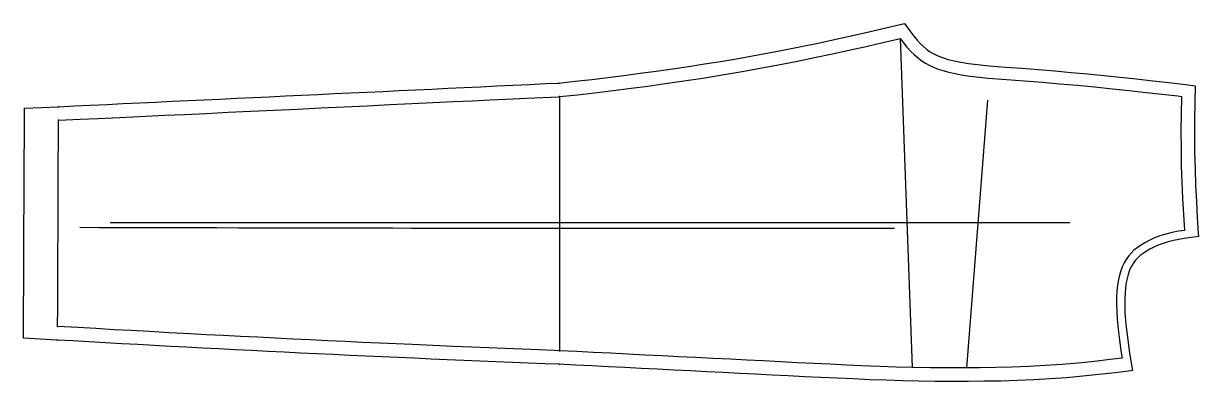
# Model space of a CAD drawing. Extents: x -3422 to -2327, y -850 to -517.
import ezdxf

# ---------------------------------------------------------------- set-up
doc = ezdxf.new("R2010")
doc.units = 0
for name, color, linetype in [('1', 1, 'Continuous'), ('14', 3, 'Continuous'), ('4', 2, 'Continuous'), ('7', 7, 'Continuous'), ('8', 6, 'Continuous')]:
    doc.layers.add(name, color=color, linetype=linetype)

msp = doc.modelspace()

# ---------------------------------------------------------------- linework, layer by layer
at = {"layer": '1'}
msp.add_lwpolyline([(-2922.911987, -834.343033), (-2922.843933, -834.345703), (-2936.025601, -833.828502), (-2951.307627, -833.222038), (-2966.330871, -832.617073), (-2981.450943, -831.997926), (-2996.552221, -831.371256), (-3011.671627, -830.736794), (-3026.973356, -830.086954), (-3042.092153, -829.436756), (-3057.573818, -828.762493), (-3072.69191, -828.095637), (-3087.82822, -827.419229), (-3102.945552, -826.734513), (-3118.298981, -826.029314), (-3133.415353, -825.324799), (-3148.767965, -824.597993), (-3163.883171, -823.870531), (-3179.158693, -823.122913), (-3194.272695, -822.370828), (-3209.633735, -821.594561), (-3224.746721, -820.819964), (-3239.961782, -820.030118), (-3255.073736, -819.236381), (-3270.059826, -818.440453), (-3285.170863, -817.629324), (-3300.295342, -816.809422), (-3315.405471, -815.982702), (-3330.43192, -815.152972), (-3345.54125, -814.310621), (-3361.024621, -813.437644), (-3376.132817, -812.575959), (-3390.343323, -811.760483), (-3391.240705, -811.708963), (-3406.648162, -810.824002), (-3422.085571, -809.937439), (-3422.017456, -794.065228), (-3421.951234, -778.662395), (-3421.884943, -763.259564), (-3421.82018, -748.213658), (-3421.753892, -732.810843), (-3421.688668, -717.650587), (-3421.622419, -702.247746), (-3421.557842, -687.230342), (-3421.491618, -671.827507), (-3421.426216, -656.615796), (-3421.359983, -641.212973), (-3421.294507, -625.992345), (-3421.228257, -610.589521), (-3421.164246, -595.670662), (-3405.317567, -594.920922), (-3390.062359, -594.199163), (-3389.407349, -594.168167), (-3374.408588, -593.458542), (-3359.783944, -592.766609), (-3344.130107, -592.025981), (-3329.437856, -591.330852), (-3313.784104, -590.590241), (-3298.712728, -589.877185), (-3283.580726, -589.161256), (-3268.512823, -588.448354), (-3253.380844, -587.732416), (-3238.756216, -587.040484), (-3223.102431, -586.299868), (-3208.05594, -585.587985), (-3192.923941, -584.872049), (-3177.896748, -584.16107), (-3162.76475, -583.445135), (-3147.632751, -582.729203), (-3132.48631, -582.012588), (-3117.354311, -581.296656), (-3102.040555, -580.572124), (-3086.908556, -579.856191), (-3071.827885, -579.142684), (-3056.6959, -578.426749), (-3041.54252, -577.709803), (-3026.410555, -576.99387), (-3011.264128, -576.277251), (-2996.132116, -575.561317), (-2980.903828, -574.840832), (-2965.771791, -574.124902), (-2950.346731, -573.395106), (-2935.316489, -572.683986), (-2922.943726, -572.098579), (-2923.327637, -572.117767), (-2907.643549, -570.417618), (-2892.274176, -568.676419), (-2877.251596, -566.878125), (-2862.265534, -564.993914), (-2847.263618, -563.030161), (-2832.272137, -560.988981), (-2817.052229, -558.83126), (-2802.085943, -556.621139), (-2787.132067, -554.319983), (-2772.193883, -551.91895), (-2757.261721, -549.406421), (-2742.361719, -546.778759), (-2727.250494, -543.985466), (-2712.523121, -541.145117), (-2697.193265, -538.075252), (-2682.870193, -535.113319), (-2667.577968, -531.861281), (-2653.285767, -528.741019), (-2638.029371, -525.324486), (-2623.365171, -521.95402), (-2608.836174, -518.537041), (-2600.764771, -516.614189), (-2595.878138, -523.532125), (-2592.15397, -528.397818), (-2589.05367, -532.098183), (-2586.122596, -535.218616), (-2583.135592, -538.062143), (-2580.14954, -540.569363), (-2577.336589, -542.621), (-2574.596355, -544.3214), (-2571.5979, -545.87678), (-2568.174166, -547.358576), (-2564.356363, -548.732104), (-2559.89008, -550.059328), (-2554.529752, -551.367645), (-2548.248492, -552.637358), (-2541.237534, -553.795349), (-2532.728983, -554.926651), (-2521.973114, -556.063461), (-2506.21399, -557.22303), (-2491.240937, -558.364465), (-2475.980706, -559.583036), (-2460.725492, -560.863504), (-2445.360257, -562.219508), (-2430.117371, -563.638876), (-2414.751111, -565.149983), (-2399.615026, -566.70519), (-2384.391975, -568.324265), (-2369.175646, -570.004514), (-2354.234204, -571.718018), (-2338.919378, -573.509162), (-2329.766083, -574.582634), (-2330.027976, -590.443999), (-2330.246829, -605.81901), (-2330.339976, -621.232747), (-2330.238432, -636.609258), (-2329.922764, -652.014533), (-2329.391346, -667.382145), (-2328.676386, -682.525536), (-2327.815437, -697.566052), (-2326.859991, -712.376534), (-2326.663513, -715.221252), (-2339.897752, -717.146387), (-2345.045862, -717.933724), (-2350.000066, -718.979503), (-2355.05739, -720.287822), (-2359.72957, -721.742296), (-2364.183126, -723.380425), (-2368.26637, -725.139458), (-2371.940362, -726.980124), (-2375.281383, -728.920356), (-2378.270365, -730.933156), (-2380.949116, -733.031353), (-2383.248667, -735.1348), (-2385.250788, -737.285463), (-2387.022645, -739.553496), (-2388.549042, -741.921634), (-2389.911179, -744.499518), (-2391.163467, -747.407811), (-2392.283244, -750.65117), (-2393.250396, -754.221623), (-2394.069495, -758.21469), (-2394.723141, -762.688479), (-2395.178614, -767.561682), (-2395.429269, -773.029747), (-2395.449582, -779.061825), (-2395.211077, -786.005498), (-2394.69148, -793.727226), (-2393.876278, -802.06259), (-2392.687485, -811.547209), (-2390.88172, -823.705692), (-2388.483747, -838.496219), (-2388.198242, -840.215912), (-2389.67185, -840.406974), (-2404.404537, -842.225064), (-2419.542732, -843.954205), (-2434.510905, -845.503774), (-2449.72936, -846.864315), (-2465.002752, -847.985986), (-2480.107457, -848.847096), (-2495.408403, -849.485915), (-2510.700471, -849.917976), (-2526.540254, -850.192632), (-2541.53723, -850.329687), (-2556.882359, -850.36002), (-2572.19622, -850.281331), (-2587.508736, -850.074741), (-2602.627504, -849.729091), (-2617.934035, -849.250511), (-2632.933517, -848.680084), (-2648.26713, -848.027055), (-2663.565326, -847.336011), (-2678.862079, -846.614297), (-2693.854749, -845.88123), (-2709.149455, -845.11589), (-2724.26966, -844.350877), (-2739.56382, -843.574518), (-2754.58219, -842.813683), (-2769.876503, -842.04037), (-2785.054431, -841.273566), (-2800.348855, -840.50155), (-2815.638804, -839.730646), (-2830.933243, -838.96034), (-2846.177775, -838.193254), (-2861.515796, -837.422137), (-2876.810308, -836.653886), (-2892.104863, -835.886435), (-2907.131208, -835.133272)], close=True, dxfattribs=at)
at = {"layer": '14'}
msp.add_lwpolyline([(-2922.345886, -821.655426), (-2922.345886, -821.655426), (-2927.353842, -821.461462), (-2941.462395, -820.906), (-2957.285783, -820.272357), (-2973.491157, -819.613623), (-2988.218265, -819.006987), (-3004.34789, -818.334098), (-3021.728266, -817.59915), (-3040.207623, -816.806339), (-3059.634195, -815.959859), (-3074.734454, -815.292303), (-3090.218088, -814.598689), (-3106.021143, -813.880785), (-3122.079518, -813.140363), (-3138.329262, -812.379191), (-3154.70627, -811.599041), (-3171.146593, -810.801679), (-3187.359328, -810.000667), (-3203.714482, -809.178736), (-3219.905428, -808.352444), (-3235.849874, -807.527367), (-3251.465532, -806.709085), (-3266.67011, -805.903174), (-3286.161195, -804.85751), (-3304.58012, -803.856974), (-3321.731828, -802.914789), (-3337.42126, -802.044173), (-3354.679566, -801.07669), (-3371.434872, -800.126948), (-3390.288391, -799.04274), (-3390.288391, -799.04274), (-3390.212125, -781.309432), (-3390.12905, -761.992794), (-3390.062569, -746.534793), (-3389.990036, -729.669377), (-3389.913871, -711.959526), (-3389.836495, -693.968194), (-3389.76033, -676.258333), (-3389.687797, -659.392933), (-3389.621316, -643.934921), (-3389.550416, -627.449218), (-3389.489471, -613.278398), (-3389.461975, -606.884956), (-3389.461975, -606.884956), (-3369.390464, -605.935322), (-3352.807947, -605.150761), (-3332.184043, -604.174992), (-3308.096101, -603.03533), (-3290.398105, -602.197993), (-3271.588194, -601.308049), (-3251.837431, -600.37359), (-3231.316881, -599.402711), (-3210.197607, -598.403504), (-3188.650674, -597.384064), (-3166.847145, -596.352484), (-3144.958066, -595.316856), (-3123.154558, -594.285277), (-3101.607609, -593.265836), (-3080.488358, -592.26663), (-3059.967796, -591.295751), (-3040.217058, -590.361293), (-3021.40714, -589.471348), (-3003.709171, -588.634012), (-2987.294153, -587.857376), (-2972.333208, -587.149536), (-2952.992313, -586.234469), (-2937.885238, -585.519715), (-2923.683423, -584.847791), (-2922.343445, -584.784393), (-2922.343445, -584.784393), (-2905.48028, -582.974714), (-2889.660183, -581.157783), (-2872.417463, -579.072179), (-2855.49698, -576.92404), (-2840.119459, -574.884464), (-2823.768841, -572.621922), (-2806.621349, -570.140001), (-2788.853157, -567.442277), (-2770.640455, -564.53233), (-2752.159414, -561.413737), (-2738.691025, -559.023974), (-2720.183168, -555.568975), (-2702.018546, -552.005726), (-2684.504752, -548.428441), (-2667.949414, -544.931344), (-2652.660174, -541.608658), (-2636.417388, -537.984305), (-2621.040693, -534.461989), (-2607.352947, -531.24039), (-2604.711609, -530.604782), (-2601.757741, -534.678993), (-2598.447532, -538.720288), (-2594.88108, -542.612504), (-2591.553274, -545.85692), (-2587.845306, -549.053649), (-2584.31928, -551.69279), (-2581.241931, -553.677597), (-2577.881395, -555.525134), (-2574.38511, -557.159123), (-2570.162611, -558.822231), (-2565.817417, -560.253657), (-2560.744113, -561.646623), (-2554.95939, -562.960615), (-2547.683176, -564.327074), (-2539.708538, -565.562906), (-2530.797187, -566.683807), (-2522.888336, -567.457123), (-2505.675321, -568.715729), (-2488.789885, -570.021013), (-2472.243272, -571.363216), (-2456.180618, -572.731605), (-2439.438941, -574.238206), (-2423.340478, -575.778764), (-2406.854938, -577.443122), (-2391.234873, -579.088608), (-2375.305395, -580.827503), (-2360.462652, -582.499856), (-2345.865291, -584.196661), (-2342.632904, -584.581985), (-2342.923725, -601.017702), (-2343.032694, -617.111933), (-2342.966994, -633.35267), (-2342.699767, -649.247489), (-2342.215532, -664.494114), (-2341.54539, -679.579432), (-2340.715437, -694.740944), (-2339.746704, -709.437561), (-2345.234531, -710.230495), (-2351.218919, -711.438598), (-2357.029619, -712.926563), (-2362.604733, -714.672052), (-2367.588637, -716.537139), (-2372.628935, -718.775775), (-2376.781312, -720.94919), (-2380.81236, -723.421785), (-2383.90082, -725.627419), (-2386.827589, -728.045351), (-2389.555324, -730.684846), (-2392.046662, -733.555143), (-2394.17243, -736.522357), (-2396.111145, -739.860493), (-2397.771289, -743.41687), (-2399.170084, -747.1688), (-2400.324751, -751.093595), (-2401.252513, -755.168567), (-2402.119367, -760.438902), (-2402.692228, -765.864125), (-2403.004732, -771.399924), (-2403.083427, -778.126447), (-2402.89377, -784.871817), (-2402.410879, -792.663087), (-2401.591445, -801.61343), (-2400.424478, -811.495792), (-2398.95203, -821.782588), (-2397.816772, -828.608017), (-2408.897149, -829.967131), (-2423.679007, -831.623753), (-2438.889484, -833.152605), (-2453.81286, -834.452487), (-2469.634719, -835.559995), (-2484.925219, -836.361145), (-2500.22985, -836.934615), (-2515.543914, -837.316116), (-2530.862676, -837.541352), (-2545.954029, -837.645103), (-2561.269583, -837.649831), (-2576.581894, -837.538289), (-2593.592271, -837.254327), (-2608.51474, -836.854718), (-2623.81902, -836.324791), (-2640.82083, -835.637325), (-2654.739777, -835.02723), (-2670.036791, -834.320932), (-2685.332118, -833.585118), (-2700.626234, -832.827911), (-2715.919615, -832.057433), (-2732.430439, -831.220035), (-2747.693124, -830.446529), (-2762.846521, -829.679585), (-2779.453248, -828.840157), (-2795.706038, -828.019622), (-2811.489621, -827.223658), (-2826.688742, -826.457944), (-2842.595111, -825.657377), (-2858.801571, -824.842498), (-2874.784421, -824.039632), (-2890.869112, -823.232431), (-2906.312256, -822.458213)], close=True, dxfattribs=at)
at = {"layer": '4'}
for p in [(-2922.943726, -572.098579), (-2922.343445, -584.784393), (-3389.407349, -594.168167), (-3389.461975, -606.884956), (-3390.288391, -799.04274), (-3390.343323, -811.760483), (-2922.345886, -821.655426), (-2922.843933, -834.345703)]:
    msp.add_point(p, dxfattribs=at)
at = {"layer": '7'}
msp.add_line((-3341.298828, -702.162857), (-2446.712189, -702.162857), dxfattribs=at)
at = {"layer": '8'}
for points in [[(-2604.711609, -530.604782), (-2593.597107, -837.222214)], [(-2922.343445, -584.784393), (-2922.343445, -601.681003), (-2922.343445, -617.471229), (-2922.343445, -634.667147), (-2922.343445, -651.594638), (-2922.343445, -667.138079), (-2922.343445, -683.33279), (-2922.343445, -699.891423), (-2922.343445, -715.415604), (-2922.343445, -731.855143), (-2922.343445, -747.797508), (-2922.343445, -762.94435), (-2922.343445, -779.212261), (-2922.343445, -795.37344), (-2922.343445, -810.893045), (-2922.343445, -821.655426)], [(-2523.27774, -588.179626), (-2542.96051, -837.613754)], [(-3369.555664, -706.611252), (-3351.573189, -706.66167), (-3334.42039, -706.707716), (-3317.106214, -706.752688), (-3296.874021, -706.803531), (-3279.937519, -706.844761), (-3261.609333, -706.888059), (-3241.996478, -706.932896), (-3221.205953, -706.97874), (-3199.344805, -707.025065), (-3176.520034, -707.071339), (-3160.821022, -707.1019), (-3144.773003, -707.132046), (-3128.407687, -707.161621), (-3111.756781, -707.190468), (-3094.851995, -707.21843), (-3077.725035, -707.24535), (-3060.407611, -707.271072), (-3042.931431, -707.295439), (-3025.328204, -707.318294), (-3007.629636, -707.339479), (-2989.867437, -707.358839), (-2972.073316, -707.376215), (-2954.160895, -707.391591), (-2936.406044, -707.404822), (-2918.72776, -707.416122), (-2901.16433, -707.425598), (-2883.754038, -707.433355), (-2866.53517, -707.439497), (-2849.546011, -707.444131), (-2832.824846, -707.447361), (-2816.40996, -707.449293), (-2800.339638, -707.450032), (-2784.652166, -707.449683), (-2769.385828, -707.448352), (-2754.57891, -707.446144), (-2733.313635, -707.441418), (-2713.297471, -707.43531), (-2694.659568, -707.428177), (-2677.529139, -707.420374), (-2662.035396, -707.412256), (-2644.146358, -707.401557), (-2629.702977, -707.391772), (-2615.168501, -707.380652), (-2610.109558, -707.376328)]]:
    msp.add_lwpolyline(points, dxfattribs=at)

doc.saveas('drawing.dxf')
